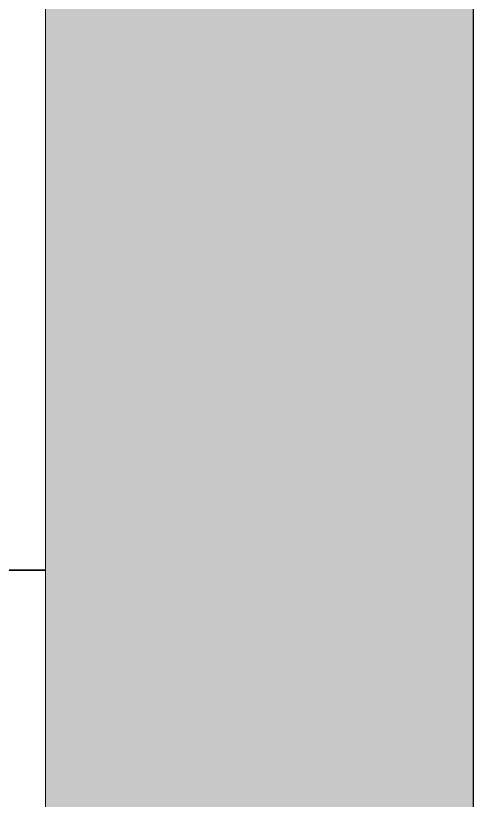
# Model space of a CAD drawing. Header units: millimetres. Extents: x 0 to 59350, y 0 to 29700.
# Drawn here: x 15162 to 15215.5, y 7696.2 to 7787.9 of the extents above; entities that cross this region are included whole.
import ezdxf

# ---------------------------------------------------------------- set-up
doc = ezdxf.new("R2010")
doc.units = ezdxf.units.MM
doc.linetypes.add('PUNKT2_S9', pattern=[1, 0, -1])
doc.layers.add('Slab', color=7, linetype='Continuous', lineweight=50)
doc.layers.add('Standard', color=7, linetype='Continuous', lineweight=25)

msp = doc.modelspace()

# ---------------------------------------------------------------- hatches: boundary and pattern name
at = {"layer": 'Standard', "linetype": 'PUNKT2_S9', "lineweight": 18}
msp.add_hatch(color=59, dxfattribs=at).paths.add_polyline_path([(15165.488, 9378.116), (15165.488, 7538.116), (15215.488, 7538.116), (15215.488, 9378.116)])

# ---------------------------------------------------------------- linework, layer by layer
at = {"layer": 'Slab', "color": 4, "linetype": 'Continuous', "lineweight": -3}
for p, q in [((15165.488, 7723.116), (15135.488, 7723.116)), ((15135.488, 7723.116), (15165.488, 7723.116))]:
    msp.add_line(p, q, dxfattribs=at)
at = {"layer": 'Standard', "color": 36, "linetype": 'Continuous', "lineweight": 18}
for p, q in [((15215.488, 7588.116), (15215.488, 9378.116)), ((15165.488, 9328.116), (15165.488, 7648.116))]:
    msp.add_line(p, q, dxfattribs=at)
at = {"layer": 'Standard', "color": 7, "linetype": 'Continuous', "lineweight": -3}
msp.add_line((15215.488, 9378.116), (15215.488, 7588.116), dxfattribs=at)
at = {"layer": 'Standard', "color": 7, "linetype": 'Continuous', "lineweight": 18}
msp.add_line((15165.488, 7667.256), (15165.488, 7704.756), dxfattribs=at)

doc.saveas('drawing.dxf')
